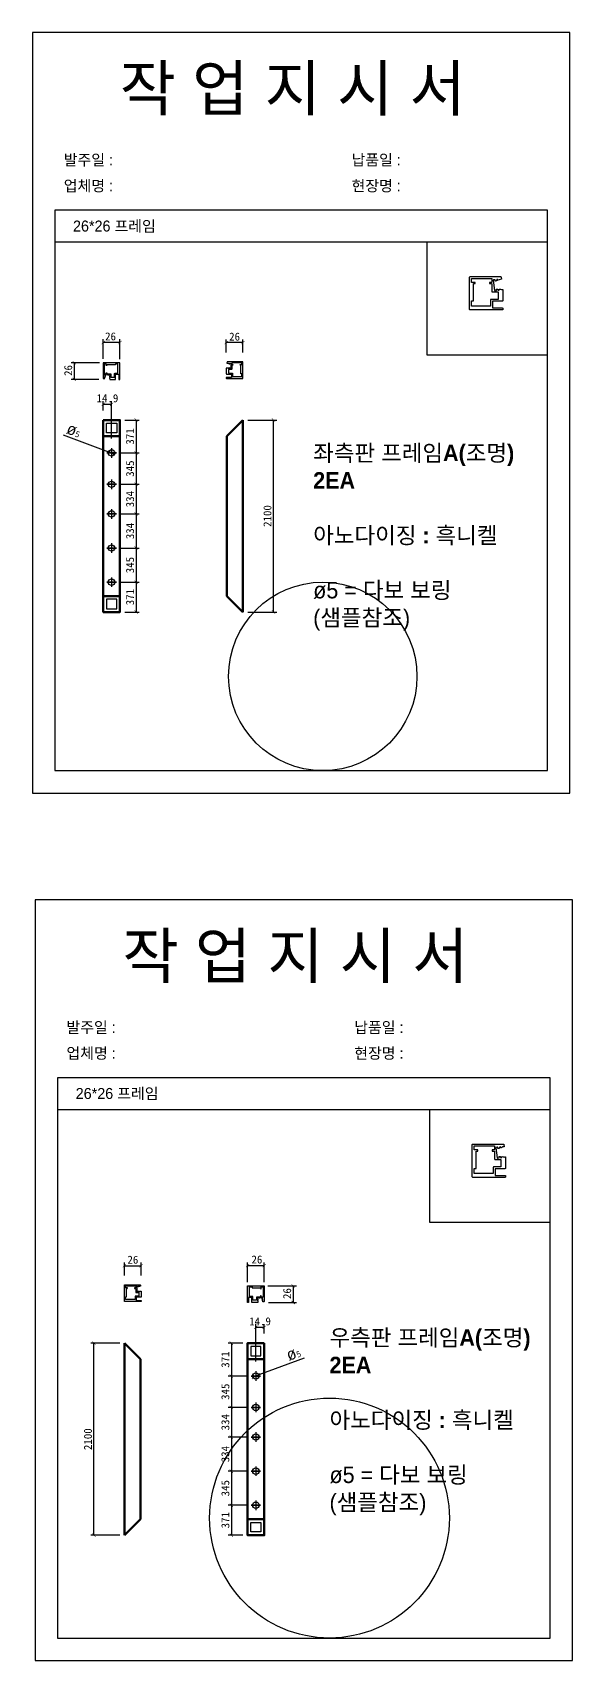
# Model space of a CAD drawing. Header units: millimetres. Extents: x -44117 to 256353, y -2095463 to 65325.
# Drawn here: x 59839 to 61527, y 4907 to 9993 of the extents above; entities that cross this region are included whole.
import ezdxf

# ---------------------------------------------------------------- set-up
doc = ezdxf.new("R2010")
doc.units = ezdxf.units.MM
doc.header["$LTSCALE"] = 10
doc.layers.add('Layer1', color=7, linetype='Continuous', lineweight=70)
doc.dimstyles.new('ISO-25', dxfattribs={"dimtxt": 2.5, "dimasz": 2.5, "dimexe": 1, "dimexo": 1, "dimtad": 1, "dimtxsty": 'Standard', "dimblk": 'ARCHTICK', "dimcen": 2.5, "dimadec": 0, "dimazin": 0, "dimtfac": 1, "dimtmove": 0, "dimatfit": 3, "dimfxl": 0, "dimarcsym": 0})

# ---------------------------------------------------------------- blocks, each defined once
blk = doc.blocks.new('_ArchTick')
at = {"color": 0, "linetype": 'ByBlock', "const_width": 0.15}
blk.add_lwpolyline([(-0.5, -0.5), (0.5, 0.5)], dxfattribs=at)
blk = doc.blocks.new('*D7201')
at = {"color": 0, "lineweight": -2}
for p, q in [((60060.2, 8973.4), (60060.2, 9035)), ((60112.2, 9025), (60060.2, 9025)), ((60112.2, 8972.9), (60112.2, 9035))]:
    blk.add_line(p, q, dxfattribs=at)
at = {"layer": 'Defpoints', "color": 0}
for p in [(60060.2, 9025), (60060.2, 8958.4), (60112.2, 8957.9)]:
    blk.add_point(p, dxfattribs=at)
at = {"color": 0, "lineweight": -2, "xscale": 10, "yscale": 10, "zscale": 10, "rotation": 180}
blk.add_blockref('_ArchTick', (60060.2, 9025), dxfattribs=at)
at = {"color": 0, "lineweight": -2, "xscale": 10, "yscale": 10, "zscale": 10}
blk.add_blockref('_ArchTick', (60112.2, 9025), dxfattribs=at)
at = {"color": 0, "insert": (60082.9, 9043.7), "char_height": 25, "attachment_point": 5}
blk.add_mtext('26', dxfattribs=at)
blk = doc.blocks.new('*D7202')
at = {"color": 0, "lineweight": -2}
for p, q in [((60048.3, 8961.4), (59959.4, 8961.4)), ((59969.4, 8961.4), (59969.4, 8909.4)), ((60046.7, 8909.4), (59959.4, 8909.4))]:
    blk.add_line(p, q, dxfattribs=at)
at = {"layer": 'Defpoints', "color": 0}
for p in [(60063.3, 8961.4), (59969.4, 8909.4), (60061.7, 8909.4)]:
    blk.add_point(p, dxfattribs=at)
at = {"color": 0, "lineweight": -2, "xscale": 10, "yscale": 10, "zscale": 10}
for p, rotation in [((59969.4, 8961.4), 90), ((59969.4, 8909.4), 270)]:
    blk.add_blockref('_ArchTick', p, dxfattribs=dict(at, rotation=rotation))
at = {"color": 0, "insert": (59950.6, 8937.4), "char_height": 25, "attachment_point": 5, "rotation": 90}
blk.add_mtext('26', dxfattribs=at)
blk = doc.blocks.new('*D7203')
at = {"color": 0, "lineweight": -2}
for p, q in [((60444.8, 8993.7), (60444.8, 9034.3)), ((60496.8, 9024.3), (60444.8, 9024.3)), ((60496.8, 8993.7), (60496.8, 9034.3))]:
    blk.add_line(p, q, dxfattribs=at)
at = {"layer": 'Defpoints', "color": 0}
for p in [(60444.8, 9024.3), (60444.8, 8963.7), (60496.8, 8963.7)]:
    blk.add_point(p, dxfattribs=at)
at = {"color": 0, "lineweight": -2, "xscale": 10, "yscale": 10, "zscale": 10, "rotation": 180}
blk.add_blockref('_ArchTick', (60444.8, 9024.3), dxfattribs=at)
at = {"color": 0, "lineweight": -2, "xscale": 10, "yscale": 10, "zscale": 10}
blk.add_blockref('_ArchTick', (60496.8, 9024.3), dxfattribs=at)
at = {"color": 0, "insert": (60470.8, 9043), "char_height": 25, "attachment_point": 5}
blk.add_mtext('26', dxfattribs=at)
blk = doc.blocks.new('*D7204')
at = {"color": 0, "lineweight": -2}
for p, q in [((59934.9, 8735.9), (60076.8, 8683.2)), ((60095.5, 8676.3), (60076.8, 8683.2)), ((60095.5, 8676.3), (60095.5, 8676.3))]:
    blk.add_line(p, q, dxfattribs=at)
at = {"layer": 'Defpoints', "color": 0}
for p in [(60076.8, 8683.2), (60095.5, 8676.3)]:
    blk.add_point(p, dxfattribs=at)
at = {"color": 0, "lineweight": -2, "xscale": 10, "yscale": 10, "zscale": 10}
for p, rotation in [((60076.8, 8683.2), 339.6496545556818), ((60095.5, 8676.3), 159.6496545556818)]:
    blk.add_blockref('_ArchTick', p, dxfattribs=dict(at, rotation=rotation))
at = {"color": 0, "insert": (59968.7, 8751), "char_height": 25, "attachment_point": 5, "rotation": 339.6497}
blk.add_mtext('{\\fGulim|b0|i0|c129|p50;\\H1.4583x;ø\\fMalgun Gothic|b0|i0|c129|p50;\\H0.51429x;5}', dxfattribs=at)
blk = doc.blocks.new('*D7205')
at = {"color": 0, "lineweight": -2}
for p, q in [((60060.2, 8812.6), (60060.2, 8841.6)), ((60060.2, 8831.6), (60086.2, 8831.6)), ((60086.2, 8724.7), (60086.2, 8841.6))]:
    blk.add_line(p, q, dxfattribs=at)
at = {"layer": 'Defpoints', "color": 0}
for p in [(60086.2, 8831.6), (60060.2, 8782.6), (60086.2, 8694.7)]:
    blk.add_point(p, dxfattribs=at)
at = {"color": 0, "lineweight": -2, "xscale": 10, "yscale": 10, "zscale": 10, "rotation": 180}
blk.add_blockref('_ArchTick', (60060.2, 8831.6), dxfattribs=at)
at = {"color": 0, "lineweight": -2, "xscale": 10, "yscale": 10, "zscale": 10}
blk.add_blockref('_ArchTick', (60086.2, 8831.6), dxfattribs=at)
at = {"color": 0, "insert": (60073.2, 8850.4), "char_height": 25, "attachment_point": 5}
blk.add_mtext('14.9', dxfattribs=at)
blk = doc.blocks.new('*D7206')
at = {"color": 0, "lineweight": -2}
for p, q in [((60127.2, 8782.6), (60172.8, 8782.6)), ((60162.8, 8782.6), (60162.8, 8679.7)), ((60116.2, 8679.7), (60172.8, 8679.7))]:
    blk.add_line(p, q, dxfattribs=at)
at = {"layer": 'Defpoints', "color": 0}
for p in [(60112.2, 8782.6), (60101.2, 8679.7), (60162.8, 8679.7)]:
    blk.add_point(p, dxfattribs=at)
at = {"color": 0, "lineweight": -2, "xscale": 10, "yscale": 10, "zscale": 10}
for p, rotation in [((60162.8, 8782.6), 90), ((60162.8, 8679.7), 270)]:
    blk.add_blockref('_ArchTick', p, dxfattribs=dict(at, rotation=rotation))
at = {"color": 0, "insert": (60144, 8731.2), "char_height": 25, "attachment_point": 5, "rotation": 90}
blk.add_mtext('371', dxfattribs=at)
blk = doc.blocks.new('*D7207')
at = {"color": 0, "lineweight": -2}
for p, q in [((60116.2, 8679.7), (60172.8, 8679.7)), ((60162.8, 8679.7), (60162.8, 8581.8)), ((60116.2, 8581.8), (60172.8, 8581.8))]:
    blk.add_line(p, q, dxfattribs=at)
at = {"layer": 'Defpoints', "color": 0}
for p in [(60101.2, 8679.7), (60101.2, 8581.8), (60162.8, 8581.8)]:
    blk.add_point(p, dxfattribs=at)
at = {"color": 0, "lineweight": -2, "xscale": 10, "yscale": 10, "zscale": 10}
for p, rotation in [((60162.8, 8679.7), 90), ((60162.8, 8581.8), 270)]:
    blk.add_blockref('_ArchTick', p, dxfattribs=dict(at, rotation=rotation))
at = {"color": 0, "insert": (60144, 8630.8), "char_height": 25, "attachment_point": 5, "rotation": 90}
blk.add_mtext('345', dxfattribs=at)
blk = doc.blocks.new('*D7208')
at = {"color": 0, "lineweight": -2}
for p, q in [((60116.2, 8581.8), (60172.8, 8581.8)), ((60162.8, 8581.8), (60162.8, 8489.1)), ((60116.2, 8489.1), (60172.8, 8489.1))]:
    blk.add_line(p, q, dxfattribs=at)
at = {"layer": 'Defpoints', "color": 0}
for p in [(60101.2, 8581.8), (60101.2, 8489.1), (60162.8, 8489.1)]:
    blk.add_point(p, dxfattribs=at)
at = {"color": 0, "lineweight": -2, "xscale": 10, "yscale": 10, "zscale": 10}
for p, rotation in [((60162.8, 8581.8), 90), ((60162.8, 8489.1), 270)]:
    blk.add_blockref('_ArchTick', p, dxfattribs=dict(at, rotation=rotation))
at = {"color": 0, "insert": (60144, 8535.4), "char_height": 25, "attachment_point": 5, "rotation": 90}
blk.add_mtext('334', dxfattribs=at)
blk = doc.blocks.new('*D7209')
at = {"color": 0, "lineweight": -2}
for p, q in [((60116.2, 8489.1), (60172.8, 8489.1)), ((60162.8, 8489.1), (60162.8, 8382.6)), ((60116.2, 8382.6), (60172.8, 8382.6))]:
    blk.add_line(p, q, dxfattribs=at)
at = {"layer": 'Defpoints', "color": 0}
for p in [(60101.2, 8489.1), (60101.2, 8382.6), (60162.8, 8382.6)]:
    blk.add_point(p, dxfattribs=at)
at = {"color": 0, "lineweight": -2, "xscale": 10, "yscale": 10, "zscale": 10}
for p, rotation in [((60162.8, 8489.1), 90), ((60162.8, 8382.6), 270)]:
    blk.add_blockref('_ArchTick', p, dxfattribs=dict(at, rotation=rotation))
at = {"color": 0, "insert": (60144, 8435.8), "char_height": 25, "attachment_point": 5, "rotation": 90}
blk.add_mtext('334', dxfattribs=at)
blk = doc.blocks.new('*D7210')
at = {"color": 0, "lineweight": -2}
for p, q in [((60116.2, 8382.6), (60172.8, 8382.6)), ((60162.8, 8382.6), (60162.8, 8276)), ((60116.2, 8276), (60172.8, 8276))]:
    blk.add_line(p, q, dxfattribs=at)
at = {"layer": 'Defpoints', "color": 0}
for p in [(60101.2, 8382.6), (60101.2, 8276), (60162.8, 8276)]:
    blk.add_point(p, dxfattribs=at)
at = {"color": 0, "lineweight": -2, "xscale": 10, "yscale": 10, "zscale": 10}
for p, rotation in [((60162.8, 8382.6), 90), ((60162.8, 8276), 270)]:
    blk.add_blockref('_ArchTick', p, dxfattribs=dict(at, rotation=rotation))
at = {"color": 0, "insert": (60144, 8329.3), "char_height": 25, "attachment_point": 5, "rotation": 90}
blk.add_mtext('345', dxfattribs=at)
blk = doc.blocks.new('*D7211')
at = {"color": 0, "lineweight": -2}
for p, q in [((60116.2, 8276), (60172.8, 8276)), ((60162.8, 8276), (60162.8, 8182.6)), ((60127.2, 8182.6), (60172.8, 8182.6))]:
    blk.add_line(p, q, dxfattribs=at)
at = {"layer": 'Defpoints', "color": 0}
for p in [(60101.2, 8276), (60112.2, 8182.6), (60162.8, 8182.6)]:
    blk.add_point(p, dxfattribs=at)
at = {"color": 0, "lineweight": -2, "xscale": 10, "yscale": 10, "zscale": 10}
for p, rotation in [((60162.8, 8276), 90), ((60162.8, 8182.6), 270)]:
    blk.add_blockref('_ArchTick', p, dxfattribs=dict(at, rotation=rotation))
at = {"color": 0, "insert": (60144, 8229.3), "char_height": 25, "attachment_point": 5, "rotation": 90}
blk.add_mtext('371', dxfattribs=at)
blk = doc.blocks.new('*D7212')
at = {"color": 0, "lineweight": -2}
for p, q in [((60511.8, 8782.6), (60602.4, 8782.6)), ((60592.4, 8182.6), (60592.4, 8782.6)), ((60511.8, 8182.6), (60602.4, 8182.6))]:
    blk.add_line(p, q, dxfattribs=at)
at = {"layer": 'Defpoints', "color": 0}
for p in [(60496.8, 8782.6), (60592.4, 8782.6), (60496.8, 8182.6)]:
    blk.add_point(p, dxfattribs=at)
at = {"color": 0, "lineweight": -2, "xscale": 10, "yscale": 10, "zscale": 10}
for p, rotation in [((60592.4, 8782.6), 90), ((60592.4, 8182.6), 270)]:
    blk.add_blockref('_ArchTick', p, dxfattribs=dict(at, rotation=rotation))
at = {"color": 0, "insert": (60573.6, 8482.6), "char_height": 25, "attachment_point": 5, "rotation": 90}
blk.add_mtext('2100', dxfattribs=at)
blk = doc.blocks.new('*D7328')
at = {"color": 0, "lineweight": -2}
for p, q in [((60511.3, 6088.7), (60511.3, 6150.8)), ((60511.3, 6140.8), (60563.3, 6140.8)), ((60563.3, 6089.2), (60563.3, 6150.8))]:
    blk.add_line(p, q, dxfattribs=at)
at = {"layer": 'Defpoints', "color": 0}
for p in [(60563.3, 6140.8), (60511.3, 6073.7), (60563.3, 6074.2)]:
    blk.add_point(p, dxfattribs=at)
at = {"color": 0, "lineweight": -2, "xscale": 10, "yscale": 10, "zscale": 10, "rotation": 180}
blk.add_blockref('_ArchTick', (60511.3, 6140.8), dxfattribs=at)
at = {"color": 0, "lineweight": -2, "xscale": 10, "yscale": 10, "zscale": 10}
blk.add_blockref('_ArchTick', (60563.3, 6140.8), dxfattribs=at)
at = {"color": 0, "insert": (60540.6, 6159.5), "char_height": 25, "attachment_point": 5}
blk.add_mtext('26', dxfattribs=at)
blk = doc.blocks.new('*D7329')
at = {"color": 0, "lineweight": -2}
for p, q in [((60575.1, 6077.2), (60664.1, 6077.2)), ((60654.1, 6077.2), (60654.1, 6025.2)), ((60576.8, 6025.2), (60664.1, 6025.2))]:
    blk.add_line(p, q, dxfattribs=at)
at = {"layer": 'Defpoints', "color": 0}
for p in [(60560.1, 6077.2), (60561.8, 6025.2), (60654.1, 6025.2)]:
    blk.add_point(p, dxfattribs=at)
at = {"color": 0, "lineweight": -2, "xscale": 10, "yscale": 10, "zscale": 10}
for p, rotation in [((60654.1, 6077.2), 90), ((60654.1, 6025.2), 270)]:
    blk.add_blockref('_ArchTick', p, dxfattribs=dict(at, rotation=rotation))
at = {"color": 0, "insert": (60635.3, 6053.2), "char_height": 25, "attachment_point": 5, "rotation": 90}
blk.add_mtext('26', dxfattribs=at)
blk = doc.blocks.new('*D7330')
at = {"color": 0, "lineweight": -2}
for p, q in [((60126.7, 6109.5), (60126.7, 6150.1)), ((60126.7, 6140.1), (60178.7, 6140.1)), ((60178.7, 6109.5), (60178.7, 6150.1))]:
    blk.add_line(p, q, dxfattribs=at)
at = {"layer": 'Defpoints', "color": 0}
for p in [(60178.7, 6140.1), (60126.7, 6079.5), (60178.7, 6079.5)]:
    blk.add_point(p, dxfattribs=at)
at = {"color": 0, "lineweight": -2, "xscale": 10, "yscale": 10, "zscale": 10, "rotation": 180}
blk.add_blockref('_ArchTick', (60126.7, 6140.1), dxfattribs=at)
at = {"color": 0, "lineweight": -2, "xscale": 10, "yscale": 10, "zscale": 10}
blk.add_blockref('_ArchTick', (60178.7, 6140.1), dxfattribs=at)
at = {"color": 0, "insert": (60152.7, 6158.8), "char_height": 25, "attachment_point": 5}
blk.add_mtext('26', dxfattribs=at)
blk = doc.blocks.new('*D7331')
at = {"color": 0, "lineweight": -2}
for p, q in [((60688.6, 5851.6), (60546.7, 5799)), ((60527.9, 5792.1), (60546.7, 5799)), ((60527.9, 5792.1), (60527.9, 5792.1))]:
    blk.add_line(p, q, dxfattribs=at)
at = {"layer": 'Defpoints', "color": 0}
for p in [(60546.7, 5799), (60527.9, 5792.1)]:
    blk.add_point(p, dxfattribs=at)
at = {"color": 0, "lineweight": -2, "xscale": 10, "yscale": 10, "zscale": 10}
for p, rotation in [((60527.9, 5792.1), 20.35034544431815), ((60546.7, 5799), 200.3503454443181)]:
    blk.add_blockref('_ArchTick', p, dxfattribs=dict(at, rotation=rotation))
at = {"color": 0, "insert": (60654.7, 5866.8), "char_height": 25, "attachment_point": 5, "rotation": 20.3503}
blk.add_mtext('{\\fGulim|b0|i0|c129|p50;\\H1.4583x;ø\\fMalgun Gothic|b0|i0|c129|p50;\\H0.51429x;5}', dxfattribs=at)
blk = doc.blocks.new('*D7332')
at = {"color": 0, "lineweight": -2}
for p, q in [((60537.3, 5840.5), (60537.3, 5957.4)), ((60563.3, 5928.3), (60563.3, 5957.4)), ((60563.3, 5947.4), (60537.3, 5947.4))]:
    blk.add_line(p, q, dxfattribs=at)
at = {"layer": 'Defpoints', "color": 0}
for p in [(60537.3, 5947.4), (60563.3, 5898.3), (60537.3, 5810.5)]:
    blk.add_point(p, dxfattribs=at)
at = {"color": 0, "lineweight": -2, "xscale": 10, "yscale": 10, "zscale": 10, "rotation": 180}
blk.add_blockref('_ArchTick', (60537.3, 5947.4), dxfattribs=at)
at = {"color": 0, "lineweight": -2, "xscale": 10, "yscale": 10, "zscale": 10}
blk.add_blockref('_ArchTick', (60563.3, 5947.4), dxfattribs=at)
at = {"color": 0, "insert": (60550.3, 5966.2), "char_height": 25, "attachment_point": 5}
blk.add_mtext('14.9', dxfattribs=at)
blk = doc.blocks.new('*D7333')
at = {"color": 0, "lineweight": -2}
for p, q in [((60496.3, 5898.3), (60450.7, 5898.3)), ((60460.7, 5898.3), (60460.7, 5795.5)), ((60507.3, 5795.5), (60450.7, 5795.5))]:
    blk.add_line(p, q, dxfattribs=at)
at = {"layer": 'Defpoints', "color": 0}
for p in [(60511.3, 5898.3), (60460.7, 5795.5), (60522.3, 5795.5)]:
    blk.add_point(p, dxfattribs=at)
at = {"color": 0, "lineweight": -2, "xscale": 10, "yscale": 10, "zscale": 10}
for p, rotation in [((60460.7, 5898.3), 90), ((60460.7, 5795.5), 270)]:
    blk.add_blockref('_ArchTick', p, dxfattribs=dict(at, rotation=rotation))
at = {"color": 0, "insert": (60442, 5846.9), "char_height": 25, "attachment_point": 5, "rotation": 90}
blk.add_mtext('371', dxfattribs=at)
blk = doc.blocks.new('*D7334')
at = {"color": 0, "lineweight": -2}
for p, q in [((60507.3, 5795.5), (60450.7, 5795.5)), ((60460.7, 5795.5), (60460.7, 5697.6)), ((60507.3, 5697.6), (60450.7, 5697.6))]:
    blk.add_line(p, q, dxfattribs=at)
at = {"layer": 'Defpoints', "color": 0}
for p in [(60522.3, 5795.5), (60460.7, 5697.6), (60522.3, 5697.6)]:
    blk.add_point(p, dxfattribs=at)
at = {"color": 0, "lineweight": -2, "xscale": 10, "yscale": 10, "zscale": 10}
for p, rotation in [((60460.7, 5795.5), 90), ((60460.7, 5697.6), 270)]:
    blk.add_blockref('_ArchTick', p, dxfattribs=dict(at, rotation=rotation))
at = {"color": 0, "insert": (60442, 5746.5), "char_height": 25, "attachment_point": 5, "rotation": 90}
blk.add_mtext('345', dxfattribs=at)
blk = doc.blocks.new('*D7335')
at = {"color": 0, "lineweight": -2}
for p, q in [((60507.3, 5697.6), (60450.7, 5697.6)), ((60460.7, 5697.6), (60460.7, 5604.9)), ((60507.3, 5604.9), (60450.7, 5604.9))]:
    blk.add_line(p, q, dxfattribs=at)
at = {"layer": 'Defpoints', "color": 0}
for p in [(60522.3, 5697.6), (60460.7, 5604.9), (60522.3, 5604.9)]:
    blk.add_point(p, dxfattribs=at)
at = {"color": 0, "lineweight": -2, "xscale": 10, "yscale": 10, "zscale": 10}
for p, rotation in [((60460.7, 5697.6), 90), ((60460.7, 5604.9), 270)]:
    blk.add_blockref('_ArchTick', p, dxfattribs=dict(at, rotation=rotation))
at = {"color": 0, "insert": (60442, 5651.2), "char_height": 25, "attachment_point": 5, "rotation": 90}
blk.add_mtext('334', dxfattribs=at)
blk = doc.blocks.new('*D7336')
at = {"color": 0, "lineweight": -2}
for p, q in [((60507.3, 5604.9), (60450.7, 5604.9)), ((60460.7, 5604.9), (60460.7, 5498.4)), ((60507.3, 5498.4), (60450.7, 5498.4))]:
    blk.add_line(p, q, dxfattribs=at)
at = {"layer": 'Defpoints', "color": 0}
for p in [(60522.3, 5604.9), (60460.7, 5498.4), (60522.3, 5498.4)]:
    blk.add_point(p, dxfattribs=at)
at = {"color": 0, "lineweight": -2, "xscale": 10, "yscale": 10, "zscale": 10}
for p, rotation in [((60460.7, 5604.9), 90), ((60460.7, 5498.4), 270)]:
    blk.add_blockref('_ArchTick', p, dxfattribs=dict(at, rotation=rotation))
at = {"color": 0, "insert": (60442, 5551.6), "char_height": 25, "attachment_point": 5, "rotation": 90}
blk.add_mtext('334', dxfattribs=at)
blk = doc.blocks.new('*D7337')
at = {"color": 0, "lineweight": -2}
for p, q in [((60507.3, 5498.4), (60450.7, 5498.4)), ((60460.7, 5498.4), (60460.7, 5391.8)), ((60507.3, 5391.8), (60450.7, 5391.8))]:
    blk.add_line(p, q, dxfattribs=at)
at = {"layer": 'Defpoints', "color": 0}
for p in [(60522.3, 5498.4), (60460.7, 5391.8), (60522.3, 5391.8)]:
    blk.add_point(p, dxfattribs=at)
at = {"color": 0, "lineweight": -2, "xscale": 10, "yscale": 10, "zscale": 10}
for p, rotation in [((60460.7, 5498.4), 90), ((60460.7, 5391.8), 270)]:
    blk.add_blockref('_ArchTick', p, dxfattribs=dict(at, rotation=rotation))
at = {"color": 0, "insert": (60442, 5445.1), "char_height": 25, "attachment_point": 5, "rotation": 90}
blk.add_mtext('345', dxfattribs=at)
blk = doc.blocks.new('*D7338')
at = {"color": 0, "lineweight": -2}
for p, q in [((60507.3, 5391.8), (60450.7, 5391.8)), ((60460.7, 5391.8), (60460.7, 5298.3)), ((60496.3, 5298.3), (60450.7, 5298.3))]:
    blk.add_line(p, q, dxfattribs=at)
at = {"layer": 'Defpoints', "color": 0}
for p in [(60522.3, 5391.8), (60460.7, 5298.3), (60511.3, 5298.3)]:
    blk.add_point(p, dxfattribs=at)
at = {"color": 0, "lineweight": -2, "xscale": 10, "yscale": 10, "zscale": 10}
for p, rotation in [((60460.7, 5391.8), 90), ((60460.7, 5298.3), 270)]:
    blk.add_blockref('_ArchTick', p, dxfattribs=dict(at, rotation=rotation))
at = {"color": 0, "insert": (60442, 5345.1), "char_height": 25, "attachment_point": 5, "rotation": 90}
blk.add_mtext('371', dxfattribs=at)
blk = doc.blocks.new('*D7339')
at = {"color": 0, "lineweight": -2}
for p, q in [((60111.7, 5898.3), (60021.1, 5898.3)), ((60031.1, 5298.3), (60031.1, 5898.3)), ((60111.7, 5298.3), (60021.1, 5298.3))]:
    blk.add_line(p, q, dxfattribs=at)
at = {"layer": 'Defpoints', "color": 0}
for p in [(60031.1, 5898.3), (60126.7, 5898.3), (60126.7, 5298.3)]:
    blk.add_point(p, dxfattribs=at)
at = {"color": 0, "lineweight": -2, "xscale": 10, "yscale": 10, "zscale": 10}
for p, rotation in [((60031.1, 5898.3), 90), ((60031.1, 5298.3), 270)]:
    blk.add_blockref('_ArchTick', p, dxfattribs=dict(at, rotation=rotation))
at = {"color": 0, "insert": (60012.3, 5598.3), "char_height": 25, "attachment_point": 5, "rotation": 90}
blk.add_mtext('2100', dxfattribs=at)

msp = doc.modelspace()

# ---------------------------------------------------------------- linework, layer by layer
for p, q in [((61448.94984, 9438.01488), (59908.94984, 9438.01488)), ((61448.94984, 9338.01488), (59908.94984, 9338.01488)), ((61457.39461, 6727.76066), (59917.39461, 6727.76066)), ((61457.39461, 6627.76066), (59917.39461, 6627.76066))]:
    msp.add_line(p, q)
at = {"lineweight": 30}
for p, q in [((60086.15562, 8694.74612), (60086.15562, 8664.74612)), ((60086.15562, 8596.77387), (60086.15562, 8566.77387)), ((60086.15562, 8504.1232), (60086.15562, 8474.1232)), ((60086.15562, 8397.57368), (60086.15562, 8367.57368)), ((60086.15562, 8291.01651), (60086.15562, 8261.01651)), ((60537.3222, 5810.53018), (60537.3222, 5780.53018)), ((60537.3222, 5712.55793), (60537.3222, 5682.55793)), ((60537.3222, 5619.90726), (60537.3222, 5589.90726)), ((60537.3222, 5513.35774), (60537.3222, 5483.35774)), ((60537.3222, 5406.80057), (60537.3222, 5376.80057))]:
    msp.add_line(p, q, dxfattribs=at)
for points in [[(59838.94984, 7617.1846), (61518.94984, 7617.1846), (61518.94984, 9993.1846), (59838.94984, 9993.1846)], [(61448.94984, 9338.01488), (61072.00109, 9338.01488), (61072.00109, 8986.40792), (61448.94984, 8986.40792)], [(60070.15562, 8772.55759), (60102.15562, 8772.55759), (60102.15562, 8742.55759), (60070.15562, 8742.55759)], [(60070.15562, 8192.55759), (60102.15562, 8192.55759), (60102.15562, 8222.55759), (60070.15562, 8222.55759)], [(59847.39461, 4906.93039), (61527.39461, 4906.93039), (61527.39461, 7282.93039), (59847.39461, 7282.93039)], [(61457.39461, 6627.76066), (61080.44586, 6627.76066), (61080.44586, 6276.1537), (61457.39461, 6276.1537)], [(60553.3222, 5888.34165), (60521.3222, 5888.34165), (60521.3222, 5858.34165), (60553.3222, 5858.34165)], [(60553.3222, 5308.34165), (60521.3222, 5308.34165), (60521.3222, 5338.34165), (60553.3222, 5338.34165)]]:
    msp.add_lwpolyline(points, close=True)
for points in [[(59908.94984, 9438.01488), (59908.94984, 7687.1846), (61448.94984, 7687.1846), (61448.94984, 9438.01488)], [(59917.39461, 6727.76066), (59917.39461, 4976.93039), (61457.39461, 4976.93039), (61457.39461, 6727.76066)]]:
    msp.add_lwpolyline(points)
for points in [[(61305.31886, 9223.15922), (61305.31886, 9223.15922), (61305.31886, 9223.15922, -0.4142135624), (61304.62291, 9222.26723), (61301.55102, 9221.88798, 0.1357168379), (61301.15703, 9221.72482, -0.1201861936), (61295.53979, 9219.19484, -0.4322308638), (61294.59948, 9219.88332), (61294.46007, 9221.01254, 0.4142135624), (61293.56808, 9221.70849), (61291.02737, 9221.39481, 0.4142135624), (61290.33142, 9220.50282), (61290.62549, 9218.1209, -0.4142135624), (61289.92954, 9217.22891), (61286.75365, 9216.83682, -0.4142135624), (61285.86165, 9217.53277), (61285.56759, 9219.91468, 0.4142135624), (61284.67559, 9220.61063), (61280.30875, 9220.07151, 0.4142135624), (61279.6128, 9219.17951), (61283.53371, 9187.42063, 0.4142135624), (61284.4257, 9186.72468), (61288.79255, 9187.26381, 0.4142135624), (61289.4885, 9188.1558), (61289.19443, 9190.53772, -0.4142135624), (61289.89038, 9191.42971), (61293.06627, 9191.8218, -0.4142135624), (61293.95826, 9191.12585), (61294.25233, 9188.74394, 0.4142135624), (61295.14432, 9188.04799), (61297.68503, 9188.36166, 0.4142135624), (61298.38098, 9189.25366), (61298.24157, 9190.38288, -0.4322308638), (61298.9862, 9191.27938, -0.1201861936), (61305.05009, 9190.19154, 0.1357168379), (61305.47193, 9190.1291), (61308.54382, 9190.50835, -0.4142135624), (61309.43582, 9189.8124), (61309.43582, 9155.4124, -0.4142135624), (61307.43582, 9153.4124), (61277.43582, 9153.4124), (61277.43582, 9132.6124), (61308.20055, 9132.6124, -0.4228503783), (61309.43582, 9131.41292), (61309.43582, 9127.8124, -0.4142135624), (61308.23582, 9126.6124), (61207.43582, 9126.6124, -0.4142135624), (61205.43582, 9128.6124), (61205.43582, 9228.6124, -0.4142135624), (61207.43582, 9230.6124), (61302.64614, 9230.60816, -0.4142135624), (61304.64614, 9228.60816), (61305.31886, 9223.15922)], [(61295.43582, 9182.6124), (61295.43582, 9159.4124), (61277.43582, 9159.4124), (61272.63582, 9159.4124, 0.4142135624), (61271.43582, 9158.2124), (61271.43582, 9153.4124), (61271.43582, 9153.4124), (61271.43582, 9138.6124), (61211.43582, 9138.6124), (61211.43582, 9154.6124), (61217.43582, 9154.6124), (61217.43582, 9208.6124), (61222.23582, 9208.6124, 0.4142135624), (61223.43582, 9209.8124), (61223.43582, 9211.4124, 0.4142135624), (61222.23582, 9212.6124), (61211.43582, 9212.6124), (61211.43582, 9224.6124), (61275.43582, 9224.6124), (61275.43582, 9213.8124, -0.4142135624), (61274.23582, 9212.6124), (61268.63582, 9212.6124, 0.4142135624), (61267.43582, 9211.4124), (61267.43582, 9209.8124, 0.4142135624), (61268.63582, 9208.6124), (61274.21582, 9208.6124, -0.4142135624), (61275.41582, 9207.4124), (61275.41582, 9183.8124, 0.4142135624), (61276.61582, 9182.6124), (61295.43582, 9182.6124)], [(60063.88428, 8911.50639), (60063.88428, 8911.50639), (60063.88428, 8911.50639, 0.4142135624), (60064.33028, 8911.85437), (60064.51991, 8913.39031, -0.1357168379), (60064.60149, 8913.58731, 0.1201861936), (60065.86648, 8916.39593, 0.4322308638), (60065.52224, 8916.86608), (60064.95763, 8916.93579, -0.4142135624), (60064.60965, 8917.38178), (60064.76649, 8918.65214, -0.4142135624), (60065.21248, 8919.00011), (60066.40344, 8918.85308, 0.4142135624), (60066.84944, 8919.20106), (60067.04549, 8920.789, 0.4142135624), (60066.69751, 8921.235), (60065.50655, 8921.38203, -0.4142135624), (60065.15858, 8921.82803), (60065.42814, 8924.01145, -0.4142135624), (60065.87414, 8924.35943), (60081.75358, 8922.39897, -0.4142135624), (60082.10155, 8921.95297), (60081.83199, 8919.76955, -0.4142135624), (60081.38599, 8919.42158), (60080.19503, 8919.56861, 0.4142135624), (60079.74904, 8919.22064), (60079.55299, 8917.63269, 0.4142135624), (60079.90097, 8917.18669), (60081.09192, 8917.03966, -0.4142135624), (60081.4399, 8916.59366), (60081.28306, 8915.32331, -0.4142135624), (60080.83707, 8914.97533), (60080.27245, 8915.04504, 0.4322308638), (60079.82421, 8914.67272, 0.1201861936), (60080.36813, 8911.64078, -0.1357168379), (60080.39935, 8911.42986), (60080.20972, 8909.89391, 0.4142135624), (60080.55769, 8909.44791), (60097.75769, 8909.44791, 0.4142135624), (60098.75769, 8910.44791), (60098.75769, 8925.44791), (60109.15769, 8925.44791), (60109.15769, 8910.06555, 0.4228503783), (60109.75744, 8909.44791), (60111.55769, 8909.44791, 0.4142135624), (60112.15769, 8910.04791), (60112.15769, 8960.44791, 0.4142135624), (60111.15769, 8961.44791), (60061.15769, 8961.44791, 0.4142135624), (60060.15769, 8960.44791), (60060.15981, 8912.84275, 0.4142135624), (60061.15981, 8911.84275), (60063.88428, 8911.50639)], [(60084.15769, 8916.44791), (60095.75769, 8916.44791), (60095.75769, 8925.44791), (60095.75769, 8927.84791, -0.4142135624), (60096.35769, 8928.44791), (60098.75769, 8928.44791), (60098.75769, 8928.44791), (60106.15769, 8928.44791), (60106.15769, 8958.44791), (60098.15769, 8958.44791), (60098.15769, 8955.44791), (60071.15769, 8955.44791), (60071.15769, 8953.04791, -0.4142135624), (60070.55769, 8952.44791), (60069.75769, 8952.44791, -0.4142135624), (60069.15769, 8953.04791), (60069.15769, 8958.44791), (60063.15769, 8958.44791), (60063.15769, 8926.44791), (60068.55769, 8926.44791, 0.4142135624), (60069.15769, 8927.04791), (60069.15769, 8929.84791, -0.4142135624), (60069.75769, 8930.44791), (60070.55769, 8930.44791, -0.4142135624), (60071.15769, 8929.84791), (60071.15769, 8927.05791, 0.4142135624), (60071.75769, 8926.45791), (60083.55769, 8926.45791, -0.4142135624), (60084.15769, 8925.85791), (60084.15769, 8916.44791)], [(60446.85019, 8961.01412), (60446.85019, 8961.01412), (60446.85019, 8961.01412, 0.4142135624), (60447.19817, 8960.56812), (60448.73411, 8960.3785, -0.1357168379), (60448.93111, 8960.29692, 0.1201861936), (60451.73973, 8959.03193, 0.4322308638), (60452.20988, 8959.37617), (60452.27959, 8959.94078, -0.4142135624), (60452.72559, 8960.28875), (60453.99594, 8960.13192, -0.4142135624), (60454.34392, 8959.68592), (60454.19688, 8958.49496, 0.4142135624), (60454.54486, 8958.04896), (60456.1328, 8957.85292, 0.4142135624), (60456.5788, 8958.20089), (60456.72583, 8959.39185, -0.4142135624), (60457.17183, 8959.73983), (60459.35525, 8959.47026, -0.4142135624), (60459.70323, 8959.02427), (60457.74277, 8943.14483, -0.4142135624), (60457.29677, 8942.79685), (60455.11335, 8943.06641, -0.4142135624), (60454.76538, 8943.51241), (60454.91241, 8944.70337, 0.4142135624), (60454.56444, 8945.14937), (60452.97649, 8945.34541, 0.4142135624), (60452.5305, 8944.99744), (60452.38346, 8943.80648, -0.4142135624), (60451.93746, 8943.4585), (60450.66711, 8943.61534, -0.4142135624), (60450.31913, 8944.06134), (60450.38884, 8944.62595, 0.4322308638), (60450.01652, 8945.0742, 0.1201861936), (60446.98458, 8944.53028, -0.1357168379), (60446.77366, 8944.49906), (60445.23771, 8944.68868, 0.4142135624), (60444.79172, 8944.34071), (60444.79172, 8927.14071, 0.4142135624), (60445.79172, 8926.14071), (60460.79172, 8926.14071), (60460.79172, 8915.74071), (60445.40935, 8915.74071, 0.4228503783), (60444.79172, 8915.14097), (60444.79172, 8913.34071, 0.4142135624), (60445.39172, 8912.74071), (60495.79172, 8912.74071, 0.4142135624), (60496.79172, 8913.74071), (60496.79172, 8963.74071, 0.4142135624), (60495.79172, 8964.74071), (60448.18655, 8964.73859, 0.4142135624), (60447.18655, 8963.73859), (60446.85019, 8961.01412)], [(60451.79172, 8940.74071), (60451.79172, 8929.14071), (60460.79172, 8929.14071), (60463.19172, 8929.14071, -0.4142135624), (60463.79172, 8928.54071), (60463.79172, 8926.14071), (60463.79172, 8926.14071), (60463.79172, 8918.74071), (60493.79172, 8918.74071), (60493.79172, 8926.74071), (60490.79172, 8926.74071), (60490.79172, 8953.74071), (60488.39172, 8953.74071, -0.4142135624), (60487.79172, 8954.34071), (60487.79172, 8955.14071, -0.4142135624), (60488.39172, 8955.74071), (60493.79172, 8955.74071), (60493.79172, 8961.74071), (60461.79172, 8961.74071), (60461.79172, 8956.34071, 0.4142135624), (60462.39172, 8955.74071), (60465.19172, 8955.74071, -0.4142135624), (60465.79172, 8955.14071), (60465.79172, 8954.34071, -0.4142135624), (60465.19172, 8953.74071), (60462.40172, 8953.74071, 0.4142135624), (60461.80172, 8953.14071), (60461.80172, 8941.34071, -0.4142135624), (60461.20172, 8940.74071), (60451.79172, 8940.74071)], [(61313.76363, 6512.90501), (61313.76363, 6512.90501), (61313.76363, 6512.90501, -0.4142135624), (61313.06768, 6512.01301), (61309.99579, 6511.63376, 0.1357168379), (61309.6018, 6511.4706, -0.1201861936), (61303.98456, 6508.94062, -0.4322308638), (61303.04425, 6509.6291), (61302.90484, 6510.75832, 0.4142135624), (61302.01285, 6511.45427), (61299.47214, 6511.1406, 0.4142135624), (61298.77619, 6510.2486), (61299.07026, 6507.86669, -0.4142135624), (61298.37431, 6506.97469), (61295.19842, 6506.5826, -0.4142135624), (61294.30642, 6507.27855), (61294.01236, 6509.66047, 0.4142135624), (61293.12036, 6510.35642), (61288.75352, 6509.81729, 0.4142135624), (61288.05757, 6508.9253), (61291.97848, 6477.16642, 0.4142135624), (61292.87047, 6476.47047), (61297.23732, 6477.00959, 0.4142135624), (61297.93327, 6477.90159), (61297.6392, 6480.2835, -0.4142135624), (61298.33515, 6481.1755), (61301.51104, 6481.56759, -0.4142135624), (61302.40303, 6480.87164), (61302.6971, 6478.48972, 0.4142135624), (61303.58909, 6477.79377), (61306.1298, 6478.10745, 0.4142135624), (61306.82575, 6478.99944), (61306.68634, 6480.12866, -0.4322308638), (61307.43097, 6481.02516, -0.1201861936), (61313.49486, 6479.93732, 0.1357168379), (61313.9167, 6479.87488), (61316.98859, 6480.25413, -0.4142135624), (61317.88059, 6479.55818), (61317.88059, 6445.15818, -0.4142135624), (61315.88059, 6443.15818), (61285.88059, 6443.15818), (61285.88059, 6422.35818), (61316.64532, 6422.35818, -0.4228503783), (61317.88059, 6421.1587), (61317.88059, 6417.55818, -0.4142135624), (61316.68059, 6416.35818), (61215.88059, 6416.35818, -0.4142135624), (61213.88059, 6418.35818), (61213.88059, 6518.35818, -0.4142135624), (61215.88059, 6520.35818), (61311.09091, 6520.35395, -0.4142135624), (61313.09091, 6518.35395), (61313.76363, 6512.90501)], [(61303.88059, 6472.35818), (61303.88059, 6449.15818), (61285.88059, 6449.15818), (61281.08059, 6449.15818, 0.4142135624), (61279.88059, 6447.95818), (61279.88059, 6443.15818), (61279.88059, 6443.15818), (61279.88059, 6428.35818), (61219.88059, 6428.35818), (61219.88059, 6444.35818), (61225.88059, 6444.35818), (61225.88059, 6498.35818), (61230.68059, 6498.35818, 0.4142135624), (61231.88059, 6499.55818), (61231.88059, 6501.15818, 0.4142135624), (61230.68059, 6502.35818), (61219.88059, 6502.35818), (61219.88059, 6514.35818), (61283.88059, 6514.35818), (61283.88059, 6503.55818, -0.4142135624), (61282.68059, 6502.35818), (61277.08059, 6502.35818, 0.4142135624), (61275.88059, 6501.15818), (61275.88059, 6499.55818, 0.4142135624), (61277.08059, 6498.35818), (61282.66059, 6498.35818, -0.4142135624), (61283.86059, 6497.15818), (61283.86059, 6473.55818, 0.4142135624), (61285.06059, 6472.35818), (61303.88059, 6472.35818)], [(60176.62762, 6076.79818), (60176.62762, 6076.79818), (60176.62762, 6076.79818, -0.4142135624), (60176.27964, 6076.35218), (60174.7437, 6076.16256, 0.1357168379), (60174.5467, 6076.08098, -0.1201861936), (60171.73808, 6074.81599, -0.4322308638), (60171.26793, 6075.16023), (60171.19822, 6075.72484, 0.4142135624), (60170.75223, 6076.07281), (60169.48187, 6075.91598, 0.4142135624), (60169.1339, 6075.46998), (60169.28093, 6074.27902, -0.4142135624), (60168.93296, 6073.83302), (60167.34501, 6073.63698, -0.4142135624), (60166.89901, 6073.98495), (60166.75198, 6075.17591, 0.4142135624), (60166.30598, 6075.52389), (60164.12256, 6075.25432, 0.4142135624), (60163.77459, 6074.80833), (60165.73504, 6058.92889, 0.4142135624), (60166.18104, 6058.58091), (60168.36446, 6058.85047, 0.4142135624), (60168.71244, 6059.29647), (60168.5654, 6060.48743, -0.4142135624), (60168.91338, 6060.93343), (60170.50132, 6061.12947, -0.4142135624), (60170.94732, 6060.7815), (60171.09435, 6059.59054, 0.4142135624), (60171.54035, 6059.24257), (60172.8107, 6059.3994, 0.4142135624), (60173.15868, 6059.8454), (60173.08897, 6060.41001, -0.4322308638), (60173.46129, 6060.85826, -0.1201861936), (60176.49323, 6060.31434, 0.1357168379), (60176.70415, 6060.28312), (60178.2401, 6060.47274, -0.4142135624), (60178.6861, 6060.12477), (60178.6861, 6042.92477, -0.4142135624), (60177.6861, 6041.92477), (60162.6861, 6041.92477), (60162.6861, 6031.52477), (60178.06846, 6031.52477, -0.4228503783), (60178.6861, 6030.92503), (60178.6861, 6029.12477, -0.4142135624), (60178.0861, 6028.52477), (60127.6861, 6028.52477, -0.4142135624), (60126.6861, 6029.52477), (60126.6861, 6079.52477, -0.4142135624), (60127.6861, 6080.52477), (60175.29126, 6080.52265, -0.4142135624), (60176.29126, 6079.52265), (60176.62762, 6076.79818)], [(60171.6861, 6056.52477), (60171.6861, 6044.92477), (60162.6861, 6044.92477), (60160.2861, 6044.92477, 0.4142135624), (60159.6861, 6044.32477), (60159.6861, 6041.92477), (60159.6861, 6041.92477), (60159.6861, 6034.52477), (60129.6861, 6034.52477), (60129.6861, 6042.52477), (60132.6861, 6042.52477), (60132.6861, 6069.52477), (60135.0861, 6069.52477, 0.4142135624), (60135.6861, 6070.12477), (60135.6861, 6070.92477, 0.4142135624), (60135.0861, 6071.52477), (60129.6861, 6071.52477), (60129.6861, 6077.52477), (60161.6861, 6077.52477), (60161.6861, 6072.12477, -0.4142135624), (60161.0861, 6071.52477), (60158.2861, 6071.52477, 0.4142135624), (60157.6861, 6070.92477), (60157.6861, 6070.12477, 0.4142135624), (60158.2861, 6069.52477), (60161.0761, 6069.52477, -0.4142135624), (60161.6761, 6068.92477), (60161.6761, 6057.12477, 0.4142135624), (60162.2761, 6056.52477), (60171.6861, 6056.52477)], [(60559.59353, 6027.29045), (60559.59353, 6027.29045), (60559.59353, 6027.29045, -0.4142135624), (60559.14753, 6027.63843), (60558.95791, 6029.17437, 0.1357168379), (60558.87633, 6029.37137, -0.1201861936), (60557.61134, 6032.17999, -0.4322308638), (60557.95558, 6032.65014), (60558.52019, 6032.71985, 0.4142135624), (60558.86816, 6033.16585), (60558.71133, 6034.4362, 0.4142135624), (60558.26533, 6034.78418), (60557.07437, 6034.63714, -0.4142135624), (60556.62837, 6034.98512), (60556.43233, 6036.57306, -0.4142135624), (60556.7803, 6037.01906), (60557.97126, 6037.16609, 0.4142135624), (60558.31923, 6037.61209), (60558.04967, 6039.79551, 0.4142135624), (60557.60367, 6040.14349), (60541.72423, 6038.18303, 0.4142135624), (60541.37626, 6037.73703), (60541.64582, 6035.55361, 0.4142135624), (60542.09182, 6035.20564), (60543.28278, 6035.35267, -0.4142135624), (60543.72878, 6035.0047), (60543.92482, 6033.41675, -0.4142135624), (60543.57685, 6032.97075), (60542.38589, 6032.82372, 0.4142135624), (60542.03791, 6032.37772), (60542.19475, 6031.10737, 0.4142135624), (60542.64075, 6030.75939), (60543.20536, 6030.8291, -0.4322308638), (60543.65361, 6030.45678, -0.1201861936), (60543.10969, 6027.42484, 0.1357168379), (60543.07847, 6027.21392), (60543.26809, 6025.67797, -0.4142135624), (60542.92012, 6025.23197), (60525.72012, 6025.23197, -0.4142135624), (60524.72012, 6026.23197), (60524.72012, 6041.23197), (60514.32012, 6041.23197), (60514.32012, 6025.84961, -0.4228503783), (60513.72038, 6025.23197), (60511.92012, 6025.23197, -0.4142135624), (60511.32012, 6025.83197), (60511.32012, 6076.23197, -0.4142135624), (60512.32012, 6077.23197), (60562.32012, 6077.23197, -0.4142135624), (60563.32012, 6076.23197), (60563.318, 6028.62681, -0.4142135624), (60562.318, 6027.62681), (60559.59353, 6027.29045)], [(60539.32012, 6032.23197), (60527.72012, 6032.23197), (60527.72012, 6041.23197), (60527.72012, 6043.63197, 0.4142135624), (60527.12012, 6044.23197), (60524.72012, 6044.23197), (60524.72012, 6044.23197), (60517.32012, 6044.23197), (60517.32012, 6074.23197), (60525.32012, 6074.23197), (60525.32012, 6071.23197), (60552.32012, 6071.23197), (60552.32012, 6068.83197, 0.4142135624), (60552.92012, 6068.23197), (60553.72012, 6068.23197, 0.4142135624), (60554.32012, 6068.83197), (60554.32012, 6074.23197), (60560.32012, 6074.23197), (60560.32012, 6042.23197), (60554.92012, 6042.23197, -0.4142135624), (60554.32012, 6042.83197), (60554.32012, 6045.63197, 0.4142135624), (60553.72012, 6046.23197), (60552.92012, 6046.23197, 0.4142135624), (60552.32012, 6045.63197), (60552.32012, 6042.84197, -0.4142135624), (60551.72012, 6042.24197), (60539.92012, 6042.24197, 0.4142135624), (60539.32012, 6041.64197), (60539.32012, 6032.23197)]]:
    msp.add_lwpolyline(points, format="xyb")
for points in [[(60071.15562, 8679.74612), (60101.15562, 8679.74612)], [(60071.15562, 8581.77387), (60101.15562, 8581.77387)], [(60071.15562, 8489.1232), (60101.15562, 8489.1232)], [(60071.15562, 8382.57368), (60101.15562, 8382.57368)], [(60071.15562, 8276.01651), (60101.15562, 8276.01651)], [(60552.3222, 5795.53018), (60522.3222, 5795.53018)], [(60552.3222, 5697.55793), (60522.3222, 5697.55793)], [(60552.3222, 5604.90726), (60522.3222, 5604.90726)], [(60552.3222, 5498.35774), (60522.3222, 5498.35774)], [(60552.3222, 5391.80057), (60522.3222, 5391.80057)]]:
    msp.add_lwpolyline(points, close=True, dxfattribs=at)
for centre in [(60086.15562, 8679.74612), (60086.15562, 8581.77387), (60086.15562, 8489.1232), (60086.15562, 8382.57368), (60086.15562, 8276.01651), (60537.3222, 5795.53018), (60537.3222, 5697.55793), (60537.3222, 5604.90726), (60537.3222, 5498.35774), (60537.3222, 5391.80057)]:
    msp.add_circle(centre, 10, dxfattribs=at)
for centre, radius in [((60746.50243, 7981.65098), 294.46638), ((60767.60916, 5351.70718), 374.77679)]:
    msp.add_circle(centre, radius)
at = {"layer": 'Layer1'}
for p, q in [((60496.79172, 8782.55759), (60446.79172, 8732.55759)), ((60060.15562, 8732.55759), (60112.15562, 8732.55759)), ((60060.15562, 8232.55759), (60112.15562, 8232.55759)), ((60446.79172, 8232.55759), (60496.79172, 8182.55759)), ((60126.6861, 5898.34165), (60176.6861, 5848.34165)), ((60563.3222, 5848.34165), (60511.3222, 5848.34165)), ((60176.6861, 5348.34165), (60126.6861, 5298.34165)), ((60563.3222, 5348.34165), (60511.3222, 5348.34165))]:
    msp.add_line(p, q, dxfattribs=at)
for points in [[(60060.15562, 8782.55759), (60112.15562, 8782.55759), (60112.15562, 8182.55759), (60060.15562, 8182.55759)], [(60563.3222, 5898.34165), (60511.3222, 5898.34165), (60511.3222, 5298.34165), (60563.3222, 5298.34165)]]:
    msp.add_lwpolyline(points, close=True, dxfattribs=at)
for points in [[(60496.79172, 8782.55759), (60496.79172, 8182.55759)], [(60446.79172, 8732.55759), (60446.79172, 8232.55759)], [(60126.6861, 5898.34165), (60126.6861, 5298.34165)], [(60176.6861, 5848.34165), (60176.6861, 5348.34165)]]:
    msp.add_lwpolyline(points, dxfattribs=at)

# ---------------------------------------------------------------- texts
at = {"attachment_point": 1}
for s, heights, insert, char_height in [('{\\fGulim|b0|i0|c129|p50;작 업 지 시 서}', [-155.84554], (60111.75645, 9889.02209), 140), ('{\\fGulim|b0|i0|c129|p50;발주일 :}', [-38.18216], (59936.54709, 9612.30167), 34.3), ('{\\fGulim|b0|i0|c129|p50;납품일 :}', [-37.67976], (60836.52508, 9612.30167), 34.3), ('{\\fGulim|b0|i0|c129|p50;업체명 : }', [-38.2735], (59936.54709, 9531.64549), 34.3), ('{\\fGulim|b0|i0|c129|p50;현장명 : }', [-38.2735], (60836.52508, 9531.64549), 34.3), ('{\\fGulim|b0|i0|c129|p50;26*26 프레임}', [-38.22783], (59965.50968, 9405.77692), 34.3), ('{\\fGulim|b1|i0|c129|p50;좌측판 프레임A(조명)\\P2EA\\P\\P아노다이징 : 흑니켈\\P\\P\\fGulim|b0|i0|c129|p50;ø5 = 다보 보링\\P(샘플참조)}', [-589.8047], (60716.62218, 8705.52055), 51.45), ('{\\fGulim|b0|i0|c129|p50;작 업 지 시 서}', [-155.84554], (60120.20122, 7178.76788), 140), ('{\\fGulim|b0|i0|c129|p50;발주일 :}', [-38.18216], (59944.99186, 6902.04745), 34.3), ('{\\fGulim|b0|i0|c129|p50;납품일 :}', [-37.67976], (60844.96985, 6902.04745), 34.3), ('{\\fGulim|b0|i0|c129|p50;업체명 : }', [-38.2735], (59944.99186, 6821.39128), 34.3), ('{\\fGulim|b0|i0|c129|p50;현장명 : }', [-38.2735], (60844.96985, 6821.39128), 34.3), ('{\\fGulim|b0|i0|c129|p50;26*26 프레임}', [-38.22783], (59973.95445, 6695.5227), 34.3), ('{\\fGulim|b1|i0|c129|p50;우측판 프레임A(조명)\\P2EA\\P\\P아노다이징 : 흑니켈\\P\\P\\fGulim|b0|i0|c129|p50;ø5 = 다보 보링\\P(샘플참조)}', [-589.8047], (60767.60916, 5941.51187), 51.45)]:
    msp.add_mtext_dynamic_manual_height_columns(s, width=3307.3198183, gutter_width=12.5, heights=heights, dxfattribs=dict(at, insert=insert, char_height=char_height))

# ---------------------------------------------------------------- dimensions: what is measured, and where the dimension line sits
for base, p1, p2, angle, text, override, picture, middle in [((60060.15769, 9024.97503), (60112.15769, 8957.94642), (60060.15769, 8958.43442), 180, '26', {"dimscale": 10, "dimasz": 1, "dimexo": 1.5}, '*D7201', (60082.88777, 9024.97503)), ((60444.79172, 9024.27879), (60496.79172, 8963.74071), (60444.79172, 8963.74071), 180, '26', {"dimscale": 10, "dimasz": 1, "dimexo": 3}, '*D7203', (60470.79172, 9024.27879)), ((59969.38696, 8909.44791), (60063.34353, 8961.44791), (60061.65782, 8909.44791), 90, '26', {"dimscale": 10, "dimasz": 1, "dimexo": 1.5}, '*D7202', (59969.38696, 8937.36754)), ((60086.15562, 8831.64742), (60060.15562, 8782.55759), (60086.15562, 8694.74612), 180, '14.9', {"dimscale": 10, "dimasz": 1, "dimexo": 3}, '*D7205', (60073.15562, 8831.64742)), ((60162.76263, 8679.74612), (60112.15562, 8782.55759), (60101.15562, 8679.74612), 90, '371', {"dimscale": 10, "dimasz": 1, "dimexo": 1.5, "dimtxsty": 'Standard'}, '*D7206', (60162.76263, 8731.15185)), ((60162.76263, 8581.77387), (60101.15562, 8679.74612), (60101.15562, 8581.77387), 90, '345', {"dimscale": 10, "dimasz": 1, "dimexo": 1.5, "dimtxsty": 'Standard', "dimtmove": 1}, '*D7207', (60162.76263, 8630.75999)), ((60162.76263, 8489.1232), (60101.15562, 8581.77387), (60101.15562, 8489.1232), 90, '334', {"dimscale": 10, "dimasz": 1, "dimexo": 1.5, "dimtxsty": 'Standard', "dimtmove": 1}, '*D7208', (60162.76263, 8535.44853)), ((60162.76263, 8382.57368), (60101.15562, 8489.1232), (60101.15562, 8382.57368), 90, '334', {"dimscale": 10, "dimasz": 1, "dimexo": 1.5, "dimtxsty": 'Standard', "dimtmove": 1}, '*D7209', (60162.76263, 8435.84844)), ((60162.76263, 8276.01651), (60101.15562, 8382.57368), (60101.15562, 8276.01651), 90, '345', {"dimscale": 10, "dimasz": 1, "dimexo": 1.5, "dimtxsty": 'Standard', "dimtmove": 1}, '*D7210', (60162.76263, 8329.2951)), ((60162.76263, 8182.55759), (60101.15562, 8276.01651), (60112.15562, 8182.55759), 90, '371', {"dimscale": 10, "dimasz": 1, "dimexo": 1.5, "dimtxsty": 'Standard', "dimtmove": 1}, '*D7211', (60162.76263, 8229.28705)), ((60178.6861, 6140.06285), (60126.6861, 6079.52477), (60178.6861, 6079.52477), 0, '26', {"dimscale": 10, "dimasz": 1, "dimexo": 3}, '*D7330', (60152.6861, 6140.06285)), ((60563.32012, 6140.75909), (60511.32012, 6073.73048), (60563.32012, 6074.21848), 0, '26', {"dimscale": 10, "dimasz": 1, "dimexo": 1.5}, '*D7328', (60540.59005, 6140.75909)), ((60654.09085, 6025.23197), (60560.13428, 6077.23197), (60561.81999, 6025.23197), 90, '26', {"dimscale": 10, "dimasz": 1, "dimexo": 1.5}, '*D7329', (60654.09085, 6053.1516)), ((60537.3222, 5947.43148), (60563.3222, 5898.34165), (60537.3222, 5810.53018), 0, '14.9', {"dimscale": 10, "dimasz": 1, "dimexo": 3}, '*D7332', (60550.3222, 5947.43148)), ((60460.71518, 5795.53018), (60511.3222, 5898.34165), (60522.3222, 5795.53018), 90, '371', {"dimscale": 10, "dimasz": 1, "dimexo": 1.5, "dimtxsty": 'Standard'}, '*D7333', (60460.71518, 5846.93591)), ((60460.71518, 5697.55793), (60522.3222, 5795.53018), (60522.3222, 5697.55793), 90, '345', {"dimscale": 10, "dimasz": 1, "dimexo": 1.5, "dimtxsty": 'Standard', "dimtmove": 1}, '*D7334', (60460.71518, 5746.54405)), ((60460.71518, 5604.90726), (60522.3222, 5697.55793), (60522.3222, 5604.90726), 90, '334', {"dimscale": 10, "dimasz": 1, "dimexo": 1.5, "dimtxsty": 'Standard', "dimtmove": 1}, '*D7335', (60460.71518, 5651.23259)), ((60460.71518, 5498.35774), (60522.3222, 5604.90726), (60522.3222, 5498.35774), 90, '334', {"dimscale": 10, "dimasz": 1, "dimexo": 1.5, "dimtxsty": 'Standard', "dimtmove": 1}, '*D7336', (60460.71518, 5551.6325)), ((60460.71518, 5391.80057), (60522.3222, 5498.35774), (60522.3222, 5391.80057), 90, '345', {"dimscale": 10, "dimasz": 1, "dimexo": 1.5, "dimtxsty": 'Standard', "dimtmove": 1}, '*D7337', (60460.71518, 5445.07916)), ((60460.71518, 5298.34165), (60522.3222, 5391.80057), (60511.3222, 5298.34165), 90, '371', {"dimscale": 10, "dimasz": 1, "dimexo": 1.5, "dimtxsty": 'Standard', "dimtmove": 1}, '*D7338', (60460.71518, 5345.07111))]:
    dim = msp.add_linear_dim(base=base, p1=p1, p2=p2, angle=angle, text=text, dimstyle='ISO-25', override=override)
    dim.commit()
    dim.dimension.update_dxf_attribs({"geometry": picture, "text_midpoint": middle, "dimtype": 160})
for p1, p2, picture, middle in [((60095.53145, 8676.26852), (60076.77978, 8683.22371), '*D7204', (59959.72166, 8726.6418)), ((60527.94636, 5792.05258), (60546.69803, 5799.00777), '*D7331', (60663.75615, 5842.42586))]:
    dim = msp.add_diameter_dim_2p(p1=p1, p2=p2, text='{\\fGulim|b0|i0|c129|p50;\\H1.4583x;ø\\fMalgun Gothic|b0|i0|c129|p50;\\H0.51429x;5}', dimstyle='ISO-25', override={"dimscale": 10, "dimasz": 1, "dimexo": 3})
    dim.commit()
    dim.dimension.update_dxf_attribs({"geometry": picture, "text_midpoint": middle, "dimtype": 163})
for base, p1, p2, picture, middle in [((60592.3948, 8782.55759), (60496.79172, 8182.55759), (60496.79172, 8782.55759), '*D7212', (60573.6448, 8482.55759)), ((60031.08302, 5898.34165), (60126.6861, 5298.34165), (60126.6861, 5898.34165), '*D7339', (60012.33302, 5598.34165))]:
    dim = msp.add_linear_dim(base=base, p1=p1, p2=p2, angle=90, text='2100', dimstyle='ISO-25', override={"dimscale": 10, "dimasz": 1, "dimexo": 1.5, "dimtxsty": 'Standard'})
    dim.commit()
    dim.dimension.update_dxf_attribs({"geometry": picture, "text_midpoint": middle})

doc.saveas('drawing.dxf')
